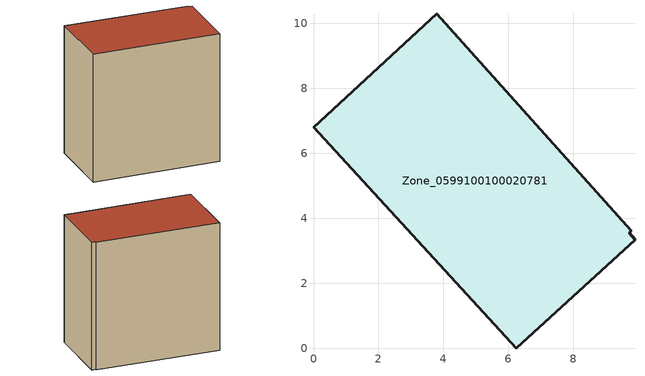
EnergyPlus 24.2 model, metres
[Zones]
Zone_0599100100020781
 floor ground (C_G): 9.79,3.62 9.72,3.55 9.9,3.35 6.25,0 0,6.81 3.8,10.3 z3.58
 wall outside (C_F): 9.79,3.62 3.8,10.3 0,6.81 6.25,0 9.9,3.35 9.72,3.55 9.79,3.62 z3.58:13.04
 roof outside (C_R): 9.72,3.55 9.79,3.62 3.8,10.3 0,6.81 6.25,0 9.9,3.35 z13.04
[BUILDING]
Pand.0599100100020781: North Axis=0; Terrain=City; Loads Convergence Tolerance Value=0.04; Temperature Convergence Tolerance Value=0.4; Solar Distribution=FullExterior; Maximum Number of Warmup Days=25; Minimum Number of Warmup Days=1
[Site:Location]
Rotterdam.The.Hague.AP_ZH_NLD Design_Conditions: Latitude=51.96; Longitude=4.45; Time Zone=1; Elevation=-4.5
[SITE:GROUNDTEMPERATURE:BUILDINGSURFACE]
18, 18, 18, 18, 18, 18, 18, 18, 18, 18, 18, 18
[MATERIAL] Thermal Absorptance=0.9; Solar Absorptance=0.7; Visible Absorptance=0.7
Name | Roughness | Thickness | Conductivity | Density | Specific Heat
G.TI.2015-2018 | MediumSmooth | 0.15 | 0.0428571 | 540 | 1210
F.TI.2015-2018 | Rough | 0.3 | 0.0666667 | 1920 | 840
R.TI.2015-2018 | MediumRough | 0.2 | 0.0333333 | 1500 | 1000
[CONSTRUCTION]
C_G: G.TI.2015-2018
C_F: F.TI.2015-2018
C_R: R.TI.2015-2018
[ZONE]
Zone_0599100100020781: Type=1; Multiplier=1; Ceiling Height=Autocalculate; Volume=Autocalculate; Floor Area=autocalculate; Part of Total Floor Area=Yes
[ZONEINFILTRATION:DESIGNFLOWRATE]
Infil_Zone_0599100100020781: Zone or ZoneList or Space or SpaceList=Zone_0599100100020781; Schedule=AlwaysOn; Design Flow Rate Calculation Method=Flow/Area; Flow Rate per Floor Area=0.0015; Constant Term Coefficient=1; Temperature Term Coefficient=0; Velocity Term Coefficient=0; Velocity Squared Term Coefficient=0
[HVACTEMPLATE:ZONE:IDEALLOADSAIRSYSTEM]
Zone_0599100100020781: Maximum Heating Supply Air Temperature=50; Minimum Cooling Supply Air Temperature=13; Maximum Heating Supply Air Humidity Ratio=0.0156; Minimum Cooling Supply Air Humidity Ratio=0.0077; Heating Limit=NoLimit; Cooling Limit=NoLimit; Dehumidification Control Type=ConstantSensibleHeatRatio; Cooling Sensible Heat Ratio=0.7; Dehumidification Setpoint=60; Humidification Control Type=None; Humidification Setpoint=30; Outdoor Air Method=None; Outdoor Air Flow Rate per Person=0.00944; Outdoor Air Flow Rate per Zone Floor Area=0; Outdoor Air Flow Rate per Zone=0; Demand Controlled Ventilation Type=None; Outdoor Air Economizer Type=NoEconomizer; Heat Recovery Type=None; Sensible Heat Recovery Effectiveness=0.7; Latent Heat Recovery Effectiveness=0.65
[ZONECONTROL:THERMOSTAT]
ThermostatControl_Zone_0599100100020781: Zone or ZoneList=Zone_0599100100020781; Control Type Schedule=DualSetpointControlType; Control 1=Thermostat_Zone_0599100100020781; Temperature Difference Between Cutout And Setpoint=0
[THERMOSTATSETPOINT:DUALSETPOINT]
Thermostat_Zone_0599100100020781: Heating Setpoint Temperature Schedule=HeatingSetpoint_Zone_0599100100020781; Cooling Setpoint Temperature Schedule=CoolingSetpoint_Zone_0599100100020781
[SCHEDULE:COMPACT]
HeatingSetpoint_Zone_0599100100020781: Through: 12/31, For: AllDays, Until: 24:00, 21
CoolingSetpoint_Zone_0599100100020781: Through: 12/31, For: AllDays, Until: 24:00, 24
DualSetpointControlType: Through: 12/31, For: AllDays, Until: 24:00, 4
AlwaysOn: Through: 12/31, For: AllDays, Until: 24:00, 1
